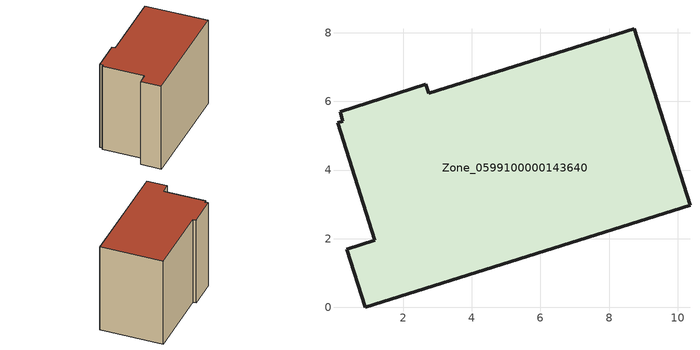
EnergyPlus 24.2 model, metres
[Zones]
Zone_0599100000143640
 floor ground (C_G): 1.17,1.95 0.09,5.37 0.24,5.42 0.17,5.7 2.66,6.5 2.75,6.24 8.73,8.12 10.36,2.98 0.9,0 0.36,1.69 z0
 wall outside (C_F): 0.9,0 10.36,2.98 8.73,8.12 2.75,6.24 2.66,6.5 0.17,5.7 0.24,5.42 0.09,5.37 1.17,1.95 0.36,1.69 0.9,0 z0:7.92
 roof outside (C_R): 0.09,5.37 1.17,1.95 0.36,1.69 0.9,0 10.36,2.98 8.73,8.12 2.75,6.24 2.66,6.5 0.17,5.7 0.24,5.42 z7.92
[BUILDING]
Pand.0599100000143640: North Axis=0; Terrain=City; Loads Convergence Tolerance Value=0.04; Temperature Convergence Tolerance Value=0.4; Solar Distribution=FullExterior; Maximum Number of Warmup Days=25; Minimum Number of Warmup Days=1
[Site:Location]
Rotterdam.The.Hague.AP_ZH_NLD Design_Conditions: Latitude=51.96; Longitude=4.45; Time Zone=1; Elevation=-4.5
[SITE:GROUNDTEMPERATURE:BUILDINGSURFACE]
18, 18, 18, 18, 18, 18, 18, 18, 18, 18, 18, 18
[MATERIAL] Thermal Absorptance=0.9; Solar Absorptance=0.7; Visible Absorptance=0.7
Name | Roughness | Thickness | Conductivity | Density | Specific Heat
G.TI.1975-1991 | MediumSmooth | 0.15 | 0.288461 | 540 | 1210
F.TI.1975-1991 | Rough | 0.3 | 0.230769 | 1920 | 840
R.TI.1975-1991 | MediumRough | 0.2 | 0.153846 | 1500 | 1000
[CONSTRUCTION]
C_G: G.TI.1975-1991
C_F: F.TI.1975-1991
C_R: R.TI.1975-1991
[ZONE]
Zone_0599100000143640: Type=1; Multiplier=1; Ceiling Height=Autocalculate; Volume=Autocalculate; Floor Area=autocalculate; Part of Total Floor Area=Yes
[ZONEINFILTRATION:DESIGNFLOWRATE]
Infil_Zone_0599100000143640: Zone or ZoneList or Space or SpaceList=Zone_0599100000143640; Schedule=AlwaysOn; Design Flow Rate Calculation Method=Flow/Area; Flow Rate per Floor Area=0.003; Constant Term Coefficient=1; Temperature Term Coefficient=0; Velocity Term Coefficient=0; Velocity Squared Term Coefficient=0
[HVACTEMPLATE:ZONE:IDEALLOADSAIRSYSTEM]
Zone_0599100000143640: Maximum Heating Supply Air Temperature=50; Minimum Cooling Supply Air Temperature=13; Maximum Heating Supply Air Humidity Ratio=0.0156; Minimum Cooling Supply Air Humidity Ratio=0.0077; Heating Limit=NoLimit; Cooling Limit=NoLimit; Dehumidification Control Type=ConstantSensibleHeatRatio; Cooling Sensible Heat Ratio=0.7; Dehumidification Setpoint=60; Humidification Control Type=None; Humidification Setpoint=30; Outdoor Air Method=None; Outdoor Air Flow Rate per Person=0.00944; Outdoor Air Flow Rate per Zone Floor Area=0; Outdoor Air Flow Rate per Zone=0; Demand Controlled Ventilation Type=None; Outdoor Air Economizer Type=NoEconomizer; Heat Recovery Type=None; Sensible Heat Recovery Effectiveness=0.7; Latent Heat Recovery Effectiveness=0.65
[ZONECONTROL:THERMOSTAT]
ThermostatControl_Zone_0599100000143640: Zone or ZoneList=Zone_0599100000143640; Control Type Schedule=DualSetpointControlType; Control 1=Thermostat_Zone_0599100000143640; Temperature Difference Between Cutout And Setpoint=0
[THERMOSTATSETPOINT:DUALSETPOINT]
Thermostat_Zone_0599100000143640: Heating Setpoint Temperature Schedule=HeatingSetpoint_Zone_0599100000143640; Cooling Setpoint Temperature Schedule=CoolingSetpoint_Zone_0599100000143640
[SCHEDULE:COMPACT]
HeatingSetpoint_Zone_0599100000143640: Through: 12/31, For: AllDays, Until: 24:00, 21
CoolingSetpoint_Zone_0599100000143640: Through: 12/31, For: AllDays, Until: 24:00, 24
DualSetpointControlType: Through: 12/31, For: AllDays, Until: 24:00, 4
AlwaysOn: Through: 12/31, For: AllDays, Until: 24:00, 1
